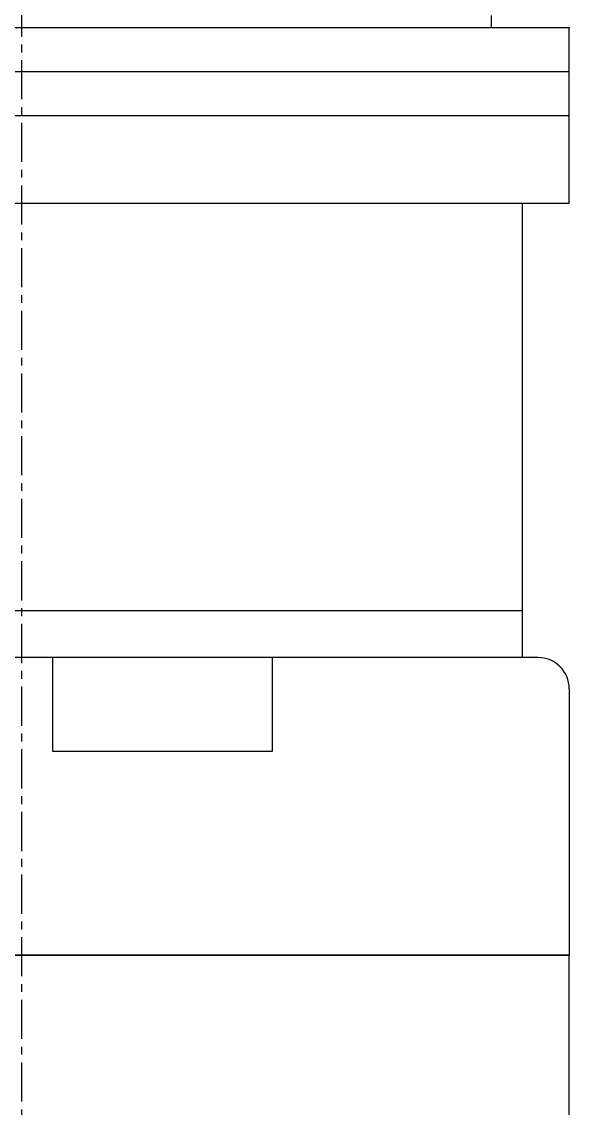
# Model space of a CAD drawing. Extents: x -37 to 246, y -173 to 93.
# Drawn here: x 126.78 to 144.28, y -59.49 to -24.8 of the extents above; entities that cross this region are included whole.
import ezdxf

# ---------------------------------------------------------------- set-up
doc = ezdxf.new("R2010")
doc.units = 0
doc.linetypes.add('CENTER', pattern=[2, 1.25, -0.25, 0.25, -0.25])
doc.layers.get('0').update_dxf_attribs({"linetype": 'CONTINUOUS'})
doc.layers.add('CENTER', color=1, linetype='CENTER')

msp = doc.modelspace()

# ---------------------------------------------------------------- linework, layer by layer
at = {"color": 7, "linetype": 'CONTINUOUS'}
for p, q in [((141.783, -24.595), (141.783, -24.995)), ((144.283, -24.995), (109.283, -24.995)), ((144.283, -30.595), (144.283, -24.995)), ((144.283, -26.395), (109.283, -26.395)), ((144.283, -27.795), (109.283, -27.795)), ((144.283, -30.595), (109.283, -30.595)), ((142.783, -43.595), (142.783, -30.595)), ((110.783, -43.595), (142.783, -43.595)), ((142.783, -45.095), (142.783, -43.595)), ((141.783, -45.095), (111.783, -45.095)), ((127.783, -48.095), (127.783, -45.095)), ((134.783, -45.095), (134.783, -48.095)), ((142.783, -45.095), (141.783, -45.095)), ((143.283, -45.095), (142.783, -45.095)), ((144.283, -46.095), (144.283, -54.595)), ((134.783, -48.095), (127.783, -48.095)), ((109.283, -54.595), (144.283, -54.595)), ((144.283, -54.595), (109.283, -54.595)), ((144.283, -123.595), (144.283, -54.595))]:
    msp.add_line(p, q, dxfattribs=at)
msp.add_arc((143.283, -46.095), 1, 0, 90, dxfattribs=at)
for p in [(144.283, -24.995), (144.283, -54.595)]:
    msp.add_point(p, dxfattribs=at)
at = {"layer": 'CENTER', "color": 1, "linetype": 'CENTER'}
msp.add_line((126.783, -127.273), (126.783, 11.756), dxfattribs=at)

doc.saveas('drawing.dxf')
